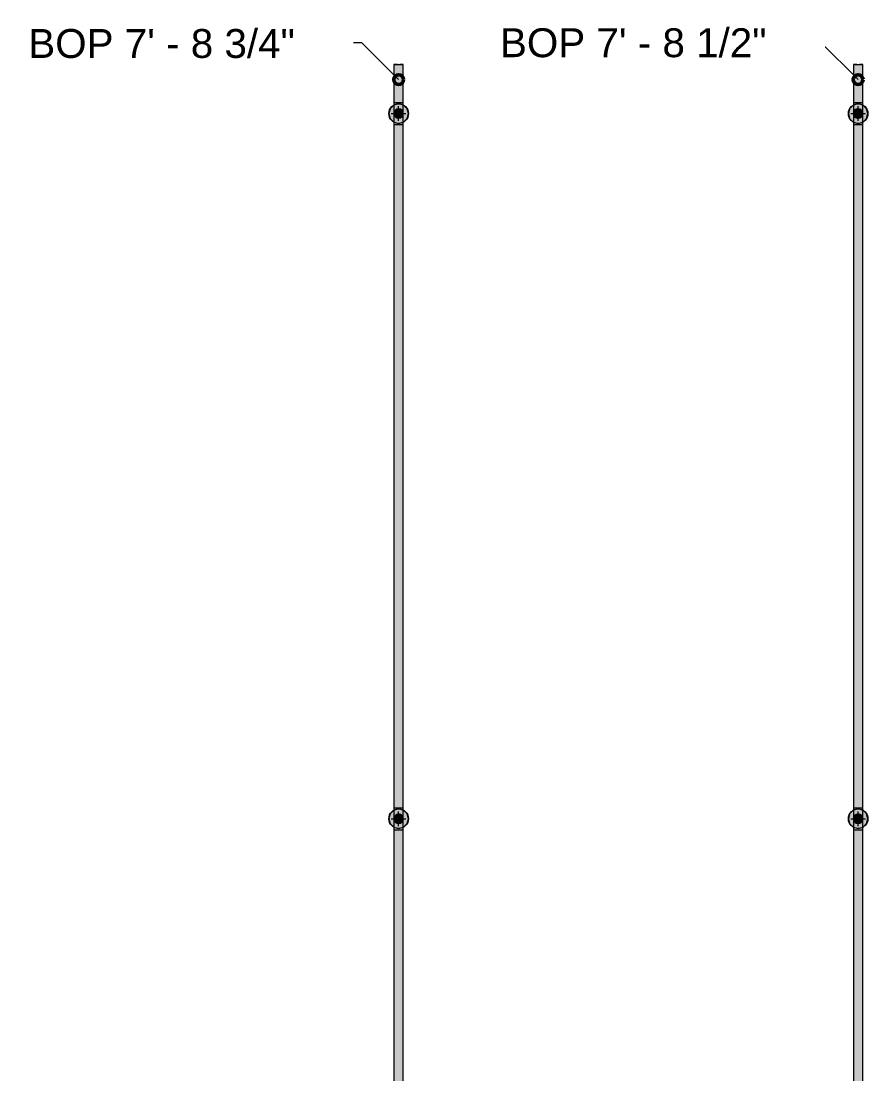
# Model space of a CAD drawing. Header units: inches. Extents: x -3385 to 41, y 7 to 1342.
# Drawn here: x -1914.9 to -1742, y 871.6 to 1086.6 of the extents above; entities that cross this region are included whole.
import ezdxf

# ---------------------------------------------------------------- set-up
doc = ezdxf.new("R2010")
doc.units = ezdxf.units.IN
doc.header["$MEASUREMENT"] = 0
for name, color, linetype, lineweight in [('A-ANNO-NOTE', 131, 'Continuous', 9), ('G-ANNO-DIMS', 111, 'Continuous', 9), ('P-PIPE', 3, 'Continuous', 9), ('P-PIPE-CNTR', 3, 'Continuous', 9)]:
    doc.layers.add(name, color=color, linetype=linetype, lineweight=lineweight)
doc.styles.add('Arial', font='arial.ttf', dxfattribs={"height": 5.901198})

msp = doc.modelspace()

# ---------------------------------------------------------------- hatches: boundary and pattern name
at = {"layer": 'A-ANNO-NOTE'}
h = msp.add_hatch(color=256, dxfattribs=at)
edge = h.paths.add_edge_path(flags=0)
edge.add_arc((-1837.827, 1067.743), 2, 0, 360)
for points in [[(-1837.827, 1065.743), (-1836.827, 1066.011), (-1836.095, 1066.743), (-1835.827, 1067.743), (-1836.095, 1068.743), (-1836.827, 1069.475), (-1837.827, 1069.743), (-1838.827, 1069.475), (-1839.559, 1068.743), (-1839.827, 1067.743), (-1839.559, 1066.743), (-1838.827, 1066.011)], [(-1744, 1065.743), (-1743, 1066.011), (-1742.268, 1066.743), (-1742, 1067.743), (-1742.268, 1068.743), (-1743, 1069.475), (-1744, 1069.743), (-1745, 1069.475), (-1745.732, 1068.743), (-1746, 1067.743), (-1745.732, 1066.743), (-1745, 1066.011)], [(-1837.827, 921.743), (-1836.827, 922.011), (-1836.095, 922.743), (-1835.827, 923.743), (-1836.095, 924.743), (-1836.827, 925.475), (-1837.827, 925.743), (-1838.827, 925.475), (-1839.559, 924.743), (-1839.827, 923.743), (-1839.559, 922.743), (-1838.827, 922.011)], [(-1744, 921.743), (-1743, 922.011), (-1742.268, 922.743), (-1742, 923.743), (-1742.268, 924.743), (-1743, 925.475), (-1744, 925.743), (-1745, 925.475), (-1745.732, 924.743), (-1746, 923.743), (-1745.732, 922.743), (-1745, 922.011)]]:
    msp.add_hatch(color=256, dxfattribs=at).paths.add_polyline_path(points, flags=0)
h = msp.add_hatch(color=256, dxfattribs=at)
edge = h.paths.add_edge_path(flags=0)
edge.add_arc((-1744, 1067.743), 2, 0, 360)
h = msp.add_hatch(color=256, dxfattribs=at)
edge = h.paths.add_edge_path(flags=0)
edge.add_arc((-1837.827, 923.743), 2, 0, 360)
h = msp.add_hatch(color=256, dxfattribs=at)
edge = h.paths.add_edge_path(flags=0)
edge.add_arc((-1744, 923.743), 2, 0, 360)
at = {"layer": 'P-PIPE'}
h = msp.add_hatch(color=256, dxfattribs=at)
h.paths.add_polyline_path([(-1838.499, 1069.984), (-1838.499, 1069.985), (-1838.499, 1071.306)], flags=0)
h.paths.add_polyline_path([(-1837.827, 1069.983), (-1837.827, 1077.738), (-1838.777, 1077.742), (-1838.777, 1069.987), (-1838.3, 1069.983), (-1838.072, 1069.983)], flags=0)
for points in [[(-1837.155, 1077.739), (-1838.302, 1077.745), (-1837.352, 1077.739)], [(-1837.827, 1069.983), (-1836.877, 1069.987), (-1836.877, 1077.742), (-1837.352, 1077.739), (-1837.827, 1077.738), (-1837.827, 1071.306)], [(-1744, 1069.982), (-1743.05, 1069.986), (-1743.05, 1077.742), (-1743.525, 1077.739), (-1744, 1077.738), (-1744, 1071.306)], [(-1837.827, 1066.793), (-1837.581, 1066.825), (-1837.352, 1066.92), (-1837.155, 1067.071), (-1837.004, 1067.268), (-1836.909, 1067.497), (-1836.877, 1067.743), (-1836.909, 1067.989), (-1837.004, 1068.218), (-1837.155, 1068.415), (-1837.352, 1068.566), (-1837.581, 1068.66), (-1837.827, 1068.693), (-1838.073, 1068.66), (-1838.302, 1068.566), (-1838.499, 1068.415), (-1838.65, 1068.218), (-1838.745, 1067.989), (-1838.777, 1067.743), (-1838.745, 1067.497), (-1838.65, 1067.268), (-1838.499, 1067.071), (-1838.302, 1066.92), (-1838.073, 1066.825)], [(-1744, 1066.793), (-1743.754, 1066.825), (-1743.525, 1066.92), (-1743.328, 1067.071), (-1743.177, 1067.268), (-1743.082, 1067.497), (-1743.05, 1067.743), (-1743.082, 1067.989), (-1743.177, 1068.218), (-1743.328, 1068.415), (-1743.525, 1068.566), (-1743.754, 1068.66), (-1744, 1068.693), (-1744.246, 1068.66), (-1744.475, 1068.566), (-1744.672, 1068.415), (-1744.823, 1068.218), (-1744.918, 1067.989), (-1744.95, 1067.743), (-1744.918, 1067.497), (-1744.823, 1067.268), (-1744.672, 1067.071), (-1744.475, 1066.92), (-1744.246, 1066.825)], [(-1837.827, 925.983), (-1836.877, 925.987), (-1836.877, 1065.498), (-1837.352, 1065.495), (-1837.827, 1065.494), (-1837.827, 933.851)], [(-1744, 925.982), (-1744, 1065.494), (-1744.95, 1065.497), (-1744.95, 925.986), (-1744.473, 925.983), (-1744.245, 925.982)], [(-1744, 925.982), (-1743.05, 925.986), (-1743.05, 1065.498), (-1743.525, 1065.495), (-1744, 1065.494), (-1744, 933.851)], [(-1837.827, 922.793), (-1837.581, 922.825), (-1837.352, 922.92), (-1837.155, 923.071), (-1837.004, 923.268), (-1836.909, 923.497), (-1836.877, 923.743), (-1836.909, 923.989), (-1837.004, 924.218), (-1837.155, 924.415), (-1837.352, 924.566), (-1837.581, 924.66), (-1837.827, 924.693), (-1838.073, 924.66), (-1838.302, 924.566), (-1838.499, 924.415), (-1838.65, 924.218), (-1838.745, 923.989), (-1838.777, 923.743), (-1838.745, 923.497), (-1838.65, 923.268), (-1838.499, 923.071), (-1838.302, 922.92), (-1838.073, 922.825)], [(-1744, 922.793), (-1743.754, 922.825), (-1743.525, 922.92), (-1743.328, 923.071), (-1743.177, 923.268), (-1743.082, 923.497), (-1743.05, 923.743), (-1743.082, 923.989), (-1743.177, 924.218), (-1743.328, 924.415), (-1743.525, 924.566), (-1743.754, 924.66), (-1744, 924.693), (-1744.246, 924.66), (-1744.475, 924.566), (-1744.672, 924.415), (-1744.823, 924.218), (-1744.918, 923.989), (-1744.95, 923.743), (-1744.918, 923.497), (-1744.823, 923.268), (-1744.672, 923.071), (-1744.475, 922.92), (-1744.246, 922.825)], [(-1837.827, 781.983), (-1837.827, 921.494), (-1838.777, 921.497), (-1838.777, 781.987), (-1838.3, 781.983), (-1838.072, 781.983)], [(-1837.827, 781.983), (-1836.877, 781.987), (-1836.877, 921.498), (-1837.352, 921.495), (-1837.827, 921.494), (-1837.827, 782.651)], [(-1744, 781.982), (-1744, 921.494), (-1744.95, 921.497), (-1744.95, 781.986), (-1744.473, 781.983), (-1744.245, 781.982)], [(-1744, 781.982), (-1743.05, 781.986), (-1743.05, 921.498), (-1743.525, 921.495), (-1744, 921.494), (-1744, 782.651)]]:
    msp.add_hatch(color=256, dxfattribs=at).paths.add_polyline_path(points, flags=0)
h = msp.add_hatch(color=256, dxfattribs=at)
h.paths.add_polyline_path([(-1744.672, 1069.983), (-1744.672, 1069.984), (-1744.672, 1071.306)], flags=0)
h.paths.add_polyline_path([(-1744, 1069.982), (-1744, 1077.738), (-1744.95, 1077.742), (-1744.95, 1069.986), (-1744.473, 1069.983), (-1744.245, 1069.982)], flags=0)
h = msp.add_hatch(color=256, dxfattribs=at)
h.paths.add_polyline_path([(-1838.777, 1067.742), (-1838.745, 1067.989), (-1838.614, 1068.275), (-1838.481, 1068.432), (-1838.269, 1068.58), (-1838.072, 1068.661), (-1837.827, 1068.693), (-1837.827, 1069.983), (-1838.777, 1069.987), (-1838.777, 1067.743)], flags=0)
h.paths.add_polyline_path([(-1837.827, 1065.494), (-1837.835, 1066.793), (-1838.08, 1066.826), (-1838.304, 1066.921), (-1838.501, 1067.073), (-1838.667, 1067.309), (-1838.706, 1067.381), (-1838.76, 1067.56), (-1838.777, 1067.741), (-1838.777, 1065.498), (-1838.302, 1065.495), (-1838.073, 1065.495)], flags=0)
h = msp.add_hatch(color=256, dxfattribs=at)
h.paths.add_polyline_path([(-1837.827, 1066.792), (-1837.576, 1066.826), (-1837.349, 1066.921), (-1837.151, 1067.074), (-1837.001, 1067.272), (-1836.908, 1067.5), (-1836.877, 1067.752), (-1836.909, 1067.991), (-1837.006, 1068.221), (-1837.156, 1068.416), (-1837.354, 1068.567), (-1837.582, 1068.661), (-1837.83, 1068.693), (-1838.074, 1068.66), (-1838.303, 1068.565), (-1838.499, 1068.414), (-1838.65, 1068.217), (-1838.745, 1067.988), (-1838.777, 1067.74), (-1838.744, 1067.495), (-1838.649, 1067.265), (-1838.497, 1067.069), (-1838.299, 1066.918), (-1838.069, 1066.824), (-1837.827, 1066.792)], flags=0)
h.paths.add_polyline_path([(-1837.827, 1066.793), (-1838.079, 1066.828), (-1838.302, 1066.92), (-1838.501, 1067.075), (-1838.65, 1067.268), (-1838.745, 1067.5), (-1838.777, 1067.743), (-1838.744, 1067.99), (-1838.65, 1068.218), (-1838.497, 1068.416), (-1838.302, 1068.566), (-1838.07, 1068.661), (-1837.827, 1068.693), (-1837.576, 1068.658), (-1837.352, 1068.566), (-1837.151, 1068.409), (-1837.004, 1068.218), (-1836.909, 1067.989), (-1836.878, 1067.738), (-1836.913, 1067.488), (-1837.004, 1067.268), (-1837.155, 1067.071), (-1837.354, 1066.919), (-1837.583, 1066.825)], flags=0)
h = msp.add_hatch(color=256, dxfattribs=at)
h.paths.add_polyline_path([(-1836.876, 1067.742), (-1836.876, 1069.987), (-1837.352, 1069.983), (-1837.827, 1069.983), (-1837.823, 1068.693), (-1837.573, 1068.659), (-1837.35, 1068.565), (-1837.153, 1068.413), (-1836.986, 1068.176), (-1836.947, 1068.104), (-1836.893, 1067.925), (-1836.877, 1067.755)], flags=0)
h.paths.add_polyline_path([(-1837.827, 1065.494), (-1836.876, 1065.498), (-1836.877, 1067.73), (-1836.909, 1067.494), (-1837.039, 1067.209), (-1837.173, 1067.052), (-1837.366, 1066.913), (-1837.58, 1066.824), (-1837.827, 1066.792), (-1837.827, 1066.682)], flags=0)
h = msp.add_hatch(color=256, dxfattribs=at)
h.paths.add_polyline_path([(-1744.95, 1067.742), (-1744.918, 1067.989), (-1744.787, 1068.275), (-1744.654, 1068.432), (-1744.442, 1068.579), (-1744.246, 1068.661), (-1744, 1068.693), (-1744, 1069.982), (-1744.95, 1069.986), (-1744.95, 1067.743)], flags=0)
h.paths.add_polyline_path([(-1744, 1065.494), (-1744.01, 1066.793), (-1744.253, 1066.826), (-1744.478, 1066.921), (-1744.674, 1067.073), (-1744.84, 1067.309), (-1744.879, 1067.38), (-1744.933, 1067.559), (-1744.95, 1067.741), (-1744.95, 1065.498), (-1744.475, 1065.495), (-1744.246, 1065.494)], flags=0)
h = msp.add_hatch(color=256, dxfattribs=at)
h.paths.add_polyline_path([(-1744, 1066.791), (-1743.748, 1066.826), (-1743.521, 1066.921), (-1743.324, 1067.075), (-1743.174, 1067.272), (-1743.081, 1067.5), (-1743.05, 1067.751), (-1743.082, 1067.991), (-1743.178, 1068.22), (-1743.329, 1068.416), (-1743.526, 1068.566), (-1743.755, 1068.661), (-1744.001, 1068.693), (-1744.246, 1068.66), (-1744.475, 1068.565), (-1744.672, 1068.414), (-1744.823, 1068.217), (-1744.918, 1067.988), (-1744.95, 1067.739), (-1744.917, 1067.495), (-1744.822, 1067.265), (-1744.669, 1067.068), (-1744.471, 1066.917), (-1744.241, 1066.823), (-1744, 1066.791)], flags=0)
h.paths.add_polyline_path([(-1744, 1066.793), (-1744.253, 1066.828), (-1744.475, 1066.92), (-1744.675, 1067.075), (-1744.823, 1067.268), (-1744.918, 1067.5), (-1744.95, 1067.743), (-1744.917, 1067.989), (-1744.823, 1068.218), (-1744.672, 1068.415), (-1744.475, 1068.566), (-1744.245, 1068.661), (-1744, 1068.693), (-1743.751, 1068.659), (-1743.525, 1068.566), (-1743.324, 1068.41), (-1743.177, 1068.218), (-1743.082, 1067.989), (-1743.051, 1067.738), (-1743.087, 1067.487), (-1743.177, 1067.268), (-1743.328, 1067.071), (-1743.527, 1066.919), (-1743.757, 1066.825)], flags=0)
h = msp.add_hatch(color=256, dxfattribs=at)
h.paths.add_polyline_path([(-1743.049, 1067.742), (-1743.049, 1069.986), (-1743.525, 1069.983), (-1744, 1069.982), (-1743.998, 1068.693), (-1743.746, 1068.658), (-1743.523, 1068.565), (-1743.327, 1068.414), (-1743.159, 1068.176), (-1743.12, 1068.104), (-1743.066, 1067.925), (-1743.05, 1067.755)], flags=0)
h.paths.add_polyline_path([(-1744, 1065.494), (-1743.049, 1065.498), (-1743.05, 1067.73), (-1743.082, 1067.493), (-1743.212, 1067.209), (-1743.346, 1067.052), (-1743.539, 1066.913), (-1743.753, 1066.824), (-1744, 1066.791), (-1744, 1066.682)], flags=0)
h = msp.add_hatch(color=256, dxfattribs=at)
h.paths.add_polyline_path([(-1838.499, 925.984), (-1838.499, 925.985), (-1838.499, 933.851)], flags=0)
h.paths.add_polyline_path([(-1837.827, 925.983), (-1837.827, 1065.494), (-1838.777, 1065.497), (-1838.777, 925.987), (-1838.3, 925.983), (-1838.072, 925.983)], flags=0)
h = msp.add_hatch(color=256, dxfattribs=at)
h.paths.add_polyline_path([(-1838.777, 923.742), (-1838.745, 923.989), (-1838.614, 924.275), (-1838.481, 924.432), (-1838.269, 924.58), (-1838.072, 924.661), (-1837.827, 924.693), (-1837.827, 925.983), (-1838.777, 925.987), (-1838.777, 923.743)], flags=0)
h.paths.add_polyline_path([(-1837.827, 921.494), (-1837.835, 922.793), (-1838.08, 922.826), (-1838.304, 922.921), (-1838.501, 923.073), (-1838.667, 923.309), (-1838.706, 923.381), (-1838.76, 923.56), (-1838.777, 923.741), (-1838.777, 921.498), (-1838.302, 921.495), (-1838.073, 921.495)], flags=0)
h = msp.add_hatch(color=256, dxfattribs=at)
h.paths.add_polyline_path([(-1837.827, 922.792), (-1837.576, 922.826), (-1837.349, 922.921), (-1837.151, 923.074), (-1837.001, 923.272), (-1836.908, 923.5), (-1836.877, 923.752), (-1836.909, 923.991), (-1837.006, 924.221), (-1837.156, 924.416), (-1837.354, 924.567), (-1837.582, 924.661), (-1837.83, 924.693), (-1838.074, 924.66), (-1838.303, 924.565), (-1838.499, 924.414), (-1838.65, 924.217), (-1838.745, 923.988), (-1838.777, 923.74), (-1838.744, 923.495), (-1838.649, 923.265), (-1838.497, 923.069), (-1838.299, 922.918), (-1838.069, 922.824), (-1837.827, 922.792)], flags=0)
h.paths.add_polyline_path([(-1837.827, 922.793), (-1838.079, 922.828), (-1838.302, 922.92), (-1838.501, 923.075), (-1838.65, 923.268), (-1838.745, 923.5), (-1838.777, 923.743), (-1838.744, 923.99), (-1838.65, 924.218), (-1838.497, 924.416), (-1838.302, 924.566), (-1838.07, 924.661), (-1837.827, 924.693), (-1837.576, 924.658), (-1837.352, 924.566), (-1837.151, 924.409), (-1837.004, 924.218), (-1836.909, 923.989), (-1836.878, 923.738), (-1836.913, 923.488), (-1837.004, 923.268), (-1837.155, 923.071), (-1837.354, 922.919), (-1837.583, 922.825)], flags=0)
h = msp.add_hatch(color=256, dxfattribs=at)
h.paths.add_polyline_path([(-1836.876, 923.742), (-1836.876, 925.987), (-1837.352, 925.983), (-1837.827, 925.983), (-1837.823, 924.693), (-1837.573, 924.659), (-1837.35, 924.565), (-1837.153, 924.413), (-1836.986, 924.176), (-1836.947, 924.104), (-1836.893, 923.925), (-1836.877, 923.755)], flags=0)
h.paths.add_polyline_path([(-1837.827, 921.494), (-1836.876, 921.498), (-1836.877, 923.73), (-1836.909, 923.494), (-1837.039, 923.209), (-1837.173, 923.052), (-1837.366, 922.913), (-1837.58, 922.824), (-1837.827, 922.792), (-1837.827, 922.682)], flags=0)
h = msp.add_hatch(color=256, dxfattribs=at)
h.paths.add_polyline_path([(-1744.95, 923.742), (-1744.918, 923.989), (-1744.787, 924.275), (-1744.654, 924.432), (-1744.442, 924.579), (-1744.246, 924.661), (-1744, 924.693), (-1744, 925.982), (-1744.95, 925.986), (-1744.95, 923.743)], flags=0)
h.paths.add_polyline_path([(-1744, 921.494), (-1744.01, 922.793), (-1744.253, 922.826), (-1744.478, 922.921), (-1744.674, 923.073), (-1744.84, 923.309), (-1744.879, 923.38), (-1744.933, 923.559), (-1744.95, 923.741), (-1744.95, 921.498), (-1744.475, 921.495), (-1744, 921.494)], flags=0)
h = msp.add_hatch(color=256, dxfattribs=at)
h.paths.add_polyline_path([(-1744, 922.791), (-1743.748, 922.826), (-1743.521, 922.921), (-1743.324, 923.075), (-1743.174, 923.272), (-1743.081, 923.5), (-1743.05, 923.751), (-1743.082, 923.991), (-1743.178, 924.22), (-1743.329, 924.416), (-1743.526, 924.566), (-1743.755, 924.661), (-1744.001, 924.693), (-1744.246, 924.66), (-1744.475, 924.565), (-1744.672, 924.414), (-1744.823, 924.217), (-1744.918, 923.988), (-1744.95, 923.739), (-1744.917, 923.495), (-1744.822, 923.265), (-1744.669, 923.068), (-1744.471, 922.917), (-1744.241, 922.823), (-1744, 922.791)], flags=0)
h.paths.add_polyline_path([(-1744, 922.793), (-1744.253, 922.828), (-1744.475, 922.92), (-1744.675, 923.075), (-1744.823, 923.268), (-1744.918, 923.497), (-1744.95, 923.744), (-1744.918, 923.989), (-1744.823, 924.218), (-1744.672, 924.415), (-1744.475, 924.566), (-1744.245, 924.661), (-1743.999, 924.693), (-1743.751, 924.659), (-1743.525, 924.566), (-1743.324, 924.41), (-1743.177, 924.218), (-1743.081, 923.98), (-1743.05, 923.743), (-1743.087, 923.487), (-1743.177, 923.268), (-1743.328, 923.071), (-1743.526, 922.92), (-1743.765, 922.824)], flags=0)
h = msp.add_hatch(color=256, dxfattribs=at)
h.paths.add_polyline_path([(-1743.049, 923.742), (-1743.049, 925.986), (-1743.525, 925.983), (-1744, 925.982), (-1743.998, 924.693), (-1743.746, 924.658), (-1743.523, 924.565), (-1743.327, 924.414), (-1743.159, 924.176), (-1743.12, 924.104), (-1743.066, 923.925), (-1743.05, 923.755)], flags=0)
h.paths.add_polyline_path([(-1744, 921.494), (-1743.049, 921.498), (-1743.05, 923.73), (-1743.082, 923.493), (-1743.212, 923.209), (-1743.346, 923.052), (-1743.539, 922.913), (-1743.753, 922.824), (-1744, 922.791), (-1744, 922.723)], flags=0)

# ---------------------------------------------------------------- linework, layer by layer
at = {"layer": 'A-ANNO-NOTE'}
for p, q in [((-1839.559, 1068.743), (-1839.827, 1067.743)), ((-1838.827, 1069.475), (-1839.559, 1068.743)), ((-1837.827, 1069.743), (-1838.827, 1069.475)), ((-1836.827, 1069.475), (-1837.827, 1069.743)), ((-1836.095, 1068.743), (-1836.827, 1069.475)), ((-1835.827, 1067.743), (-1836.095, 1068.743)), ((-1745.732, 1068.743), (-1746, 1067.743)), ((-1745, 1069.475), (-1745.732, 1068.743)), ((-1744, 1069.743), (-1745, 1069.475)), ((-1743, 1069.475), (-1744, 1069.743)), ((-1742.268, 1068.743), (-1743, 1069.475)), ((-1742, 1067.743), (-1742.268, 1068.743)), ((-1839.827, 1067.743), (-1839.559, 1066.743)), ((-1839.559, 1066.743), (-1838.827, 1066.011)), ((-1836.827, 1066.011), (-1836.095, 1066.743)), ((-1836.095, 1066.743), (-1835.827, 1067.743)), ((-1746, 1067.743), (-1745.732, 1066.743)), ((-1745.732, 1066.743), (-1745, 1066.011)), ((-1743, 1066.011), (-1742.268, 1066.743)), ((-1742.268, 1066.743), (-1742, 1067.743)), ((-1838.827, 1066.011), (-1837.827, 1065.743)), ((-1837.827, 1065.743), (-1836.827, 1066.011)), ((-1745, 1066.011), (-1744, 1065.743)), ((-1744, 1065.743), (-1743, 1066.011)), ((-1839.559, 924.743), (-1839.827, 923.743)), ((-1838.827, 925.475), (-1839.559, 924.743)), ((-1837.827, 925.743), (-1838.827, 925.475)), ((-1836.827, 925.475), (-1837.827, 925.743)), ((-1836.095, 924.743), (-1836.827, 925.475)), ((-1835.827, 923.743), (-1836.095, 924.743)), ((-1745.732, 924.743), (-1746, 923.743)), ((-1745, 925.475), (-1745.732, 924.743)), ((-1744, 925.743), (-1745, 925.475)), ((-1743, 925.475), (-1744, 925.743)), ((-1742.268, 924.743), (-1743, 925.475)), ((-1742, 923.743), (-1742.268, 924.743)), ((-1839.827, 923.743), (-1839.559, 922.743)), ((-1839.559, 922.743), (-1838.827, 922.011)), ((-1836.827, 922.011), (-1836.095, 922.743)), ((-1836.095, 922.743), (-1835.827, 923.743)), ((-1746, 923.743), (-1745.732, 922.743)), ((-1745.732, 922.743), (-1745, 922.011)), ((-1743, 922.011), (-1742.268, 922.743)), ((-1742.268, 922.743), (-1742, 923.743)), ((-1838.827, 922.011), (-1837.827, 921.743)), ((-1837.827, 921.743), (-1836.827, 922.011)), ((-1745, 922.011), (-1744, 921.743)), ((-1744, 921.743), (-1743, 922.011))]:
    msp.add_line(p, q, dxfattribs=at)
for centre in [(-1837.827, 1067.743), (-1744, 1067.743), (-1837.827, 923.743), (-1744, 923.743)]:
    msp.add_circle(centre, 2, dxfattribs=at)
at = {"layer": 'G-ANNO-DIMS'}
for p, q in [((-1845.341, 1082.202), (-1857.894, 1082.202)), ((-1837.827, 1074.688), (-1845.341, 1082.202)), ((-1751.671, 1082.359), (-1761.581, 1082.359)), ((-1744, 1074.688), (-1751.671, 1082.359))]:
    msp.add_line(p, q, dxfattribs=at)
at = {"layer": 'G-ANNO-DIMS', "lineweight": 50}
for centre in [(-1837.827, 1074.688), (-1744, 1074.688)]:
    msp.add_circle(centre, 1, dxfattribs=at)
at = {"layer": 'P-PIPE'}
for p, q in [((-1838.777, 1077.742), (-1838.777, 1069.987)), ((-1836.877, 1069.987), (-1836.877, 1077.742)), ((-1744.95, 1077.742), (-1744.95, 1069.986)), ((-1743.05, 1069.986), (-1743.05, 1077.742)), ((-1838.777, 1069.987), (-1838.777, 1065.498)), ((-1836.876, 1065.498), (-1836.876, 1069.987)), ((-1744.95, 1069.986), (-1744.95, 1065.498)), ((-1743.049, 1065.498), (-1743.049, 1069.986)), ((-1838.777, 1065.498), (-1838.777, 925.987)), ((-1836.877, 925.987), (-1836.877, 1065.498)), ((-1744.95, 1065.498), (-1744.95, 925.986)), ((-1743.05, 925.986), (-1743.05, 1065.498)), ((-1838.777, 925.987), (-1838.777, 921.498)), ((-1836.876, 921.498), (-1836.876, 925.987)), ((-1744.95, 925.986), (-1744.95, 921.498)), ((-1743.049, 921.498), (-1743.049, 925.986)), ((-1838.777, 921.498), (-1838.777, 781.987)), ((-1836.877, 781.987), (-1836.877, 921.498)), ((-1744.95, 921.498), (-1744.95, 781.986)), ((-1743.05, 781.986), (-1743.05, 921.498))]:
    msp.add_line(p, q, dxfattribs=at)
for centre, radius, start, end in [((-1837.827, 1067.743), 0.95, 0, 180), ((-1837.827, 1068.218), 0.475, 270, 90), ((-1744, 1067.743), 0.95, 0, 180), ((-1744, 1068.218), 0.475, 270, 90), ((-1837.827, 1067.743), 0.95, 180, 0), ((-1837.827, 1067.268), 0.475, 90, 270), ((-1744, 1067.743), 0.95, 180, 0), ((-1744, 1067.268), 0.475, 90, 270), ((-1837.827, 923.743), 0.95, 0, 180), ((-1837.827, 924.218), 0.475, 270, 90), ((-1744, 923.743), 0.95, 0, 180), ((-1744, 924.218), 0.475, 270, 90), ((-1837.827, 923.743), 0.95, 180, 0), ((-1837.827, 923.268), 0.475, 90, 270), ((-1744, 923.743), 0.95, 180, 0), ((-1744, 923.268), 0.475, 90, 270)]:
    msp.add_arc(centre, radius, start, end, dxfattribs=at)
for centre, major_axis, start_param, end_param in [((-1837.827, 1077.742), (-0.95, 0), 4.9741884, 6.2831853), ((-1837.827, 1077.742), (-0.95, 0), 0, 1.5707963), ((-1837.827, 1077.742), (-0.95, 0), 1.5707963, 3.1415927), ((-1837.827, 1077.742), (-0.95, 0), 3.1415927, 4.4505896), ((-1744, 1077.742), (0.95, 0), 1.8325957, 3.1415927), ((-1744, 1077.742), (0.95, 0), 3.1415927, 4.712389), ((-1744, 1077.742), (0.95, 0), 4.712389, 6.2831853), ((-1744, 1077.742), (0.95, 0), 0, 1.3089969), ((-1837.827, 1069.987), (0.951, 0), 3.1415927, 3.403392), ((-1837.827, 1069.987), (0.951, 0), 3.4054884, 3.6651914), ((-1837.827, 1069.987), (-0.95, 0), 0.5235988, 0.7844327), ((-1837.827, 1069.987), (0.951, 0), 3.6663729, 3.9269908), ((-1837.827, 1069.987), (-0.95, 0), 0.7853982, 1.0466737), ((-1837.827, 1069.987), (0.951, 0), 3.9277311, 4.1887902), ((-1837.827, 1069.987), (-0.95, 0), 1.0471976, 1.3087641), ((-1837.827, 1069.987), (0.951, 0), 4.1892397, 4.4505896), ((-1837.827, 1069.987), (-0.95, 0), 1.3089969, 1.5707963), ((-1837.827, 1069.987), (0.951, 0), 4.4508064, 4.712389), ((-1837.827, 1069.987), (0.951, 0), 4.712389, 6.0192896), ((-1837.827, 1069.987), (-0.95, 0), 1.5707963, 1.8325957), ((-1837.827, 1069.987), (-0.95, 0), 1.8328286, 2.0943951), ((-1837.827, 1069.987), (-0.95, 0), 2.094919, 2.3561945), ((-1837.827, 1069.987), (-0.95, 0), 2.35716, 2.6179939), ((-1837.827, 1069.987), (0.951, 0), 6.0213859, 6.2831853), ((-1744, 1069.986), (0.951, 0), 3.1415927, 3.403392), ((-1744, 1069.986), (0.951, 0), 3.4054884, 3.6651914), ((-1744, 1069.986), (0.95, 0), 3.6651914, 3.9260253), ((-1744, 1069.986), (0.951, 0), 3.6663729, 3.9269908), ((-1744, 1069.986), (0.95, 0), 3.9269908, 4.1882663), ((-1744, 1069.986), (0.951, 0), 3.9277311, 4.1887902), ((-1744, 1069.986), (0.95, 0), 4.1887902, 4.4503567), ((-1744, 1069.986), (0.951, 0), 4.1892397, 4.4505896), ((-1744, 1069.986), (0.95, 0), 4.4505896, 4.712389), ((-1744, 1069.986), (0.951, 0), 4.4508064, 4.712389), ((-1744, 1069.986), (0.951, 0), 4.712389, 6.0192896), ((-1744, 1069.986), (0.95, 0), 4.712389, 4.9741884), ((-1744, 1069.986), (0.95, 0), 4.9744212, 5.2359878), ((-1744, 1069.986), (0.95, 0), 5.2365116, 5.4977871), ((-1744, 1069.986), (0.95, 0), 5.4987526, 5.7595865), ((-1744, 1069.986), (0.951, 0), 6.0213859, 6.2831853), ((-1837.827, 1065.498), (0.951, 0), 3.1415927, 4.712389), ((-1837.827, 1065.498), (0.95, 0), 3.6651914, 3.9260253), ((-1837.827, 1065.498), (0.95, 0), 3.9269908, 4.1882663), ((-1837.827, 1065.498), (0.95, 0), 4.1887902, 4.4503567), ((-1837.827, 1065.498), (0.95, 0), 4.4505896, 4.712389), ((-1837.827, 1065.498), (0.951, 0), 4.712389, 6.2831853), ((-1837.827, 1065.498), (0.95, 0), 4.712389, 4.9741884), ((-1837.827, 1065.498), (0.95, 0), 4.9744212, 5.2359878), ((-1837.827, 1065.498), (0.95, 0), 5.2365116, 5.4977871), ((-1837.827, 1065.498), (0.95, 0), 5.4987526, 5.7595865), ((-1744, 1065.498), (0.951, 0), 3.1415927, 4.712389), ((-1744, 1065.498), (0.95, 0), 3.6651914, 3.9260253), ((-1744, 1065.498), (0.95, 0), 3.9269908, 4.1882663), ((-1744, 1065.498), (0.95, 0), 4.1887902, 4.4503567), ((-1744, 1065.498), (0.95, 0), 4.4505896, 4.712389), ((-1744, 1065.498), (0.951, 0), 4.712389, 6.2831853), ((-1744, 1065.498), (0.95, 0), 4.712389, 4.9741884), ((-1744, 1065.498), (0.95, 0), 4.9744212, 5.2359878), ((-1744, 1065.498), (0.95, 0), 5.2365116, 5.4977871), ((-1744, 1065.498), (0.95, 0), 5.4987526, 5.7595865), ((-1837.827, 925.987), (0.951, 0), 3.1415927, 3.403392), ((-1837.827, 925.987), (0.951, 0), 3.4054884, 3.6651914), ((-1837.827, 925.987), (0.951, 0), 3.6663729, 3.9269908), ((-1837.827, 925.987), (0.95, 0), 3.6651914, 3.9260253), ((-1837.827, 925.987), (0.951, 0), 3.9277311, 4.1887902), ((-1837.827, 925.987), (0.95, 0), 3.9269908, 4.1882663), ((-1837.827, 925.987), (0.951, 0), 4.1892397, 4.4505896), ((-1837.827, 925.987), (0.95, 0), 4.1887902, 4.4503567), ((-1837.827, 925.987), (0.951, 0), 4.4508064, 4.712389), ((-1837.827, 925.987), (0.95, 0), 4.4505896, 4.712389), ((-1837.827, 925.987), (0.951, 0), 4.712389, 4.9739716), ((-1837.827, 925.987), (0.95, 0), 4.712389, 4.9741884), ((-1837.827, 925.987), (0.951, 0), 4.9741884, 5.2355383), ((-1837.827, 925.987), (0.95, 0), 4.9744212, 5.2359878), ((-1837.827, 925.987), (0.951, 0), 5.2359878, 5.4970469), ((-1837.827, 925.987), (0.95, 0), 5.2365116, 5.4977871), ((-1837.827, 925.987), (0.951, 0), 5.4977871, 5.758405), ((-1837.827, 925.987), (0.95, 0), 5.4987526, 5.7595865), ((-1837.827, 925.987), (0.951, 0), 5.7595865, 6.0192896), ((-1837.827, 925.987), (0.951, 0), 6.0213859, 6.2831853), ((-1744, 925.986), (0.951, 0), 3.1415927, 3.403392), ((-1744, 925.986), (0.951, 0), 3.4054884, 3.6651914), ((-1744, 925.986), (0.95, 0), 3.6651914, 3.9260253), ((-1744, 925.986), (0.951, 0), 3.6663729, 3.9269908), ((-1744, 925.986), (0.95, 0), 3.9269908, 4.1882663), ((-1744, 925.986), (0.951, 0), 3.9277311, 4.1887902), ((-1744, 925.986), (0.95, 0), 4.1887902, 4.4503567), ((-1744, 925.986), (0.951, 0), 4.1892397, 4.4505896), ((-1744, 925.986), (0.95, 0), 4.4505896, 4.712389), ((-1744, 925.986), (0.951, 0), 4.4508064, 4.712389), ((-1744, 925.986), (0.95, 0), 4.712389, 4.9741884), ((-1744, 925.986), (0.951, 0), 4.712389, 4.9739716), ((-1744, 925.986), (0.95, 0), 4.9744212, 5.2359878), ((-1744, 925.986), (0.951, 0), 4.9741884, 5.2355383), ((-1744, 925.986), (0.95, 0), 5.2365116, 5.4977871), ((-1744, 925.986), (0.951, 0), 5.2359878, 5.4970469), ((-1744, 925.986), (0.95, 0), 5.4987526, 5.7595865), ((-1744, 925.986), (0.951, 0), 5.4977871, 5.758405), ((-1744, 925.986), (0.951, 0), 5.7595865, 6.0192896), ((-1744, 925.986), (0.951, 0), 6.0213859, 6.2831853), ((-1837.827, 921.498), (0.951, 0), 3.1415927, 4.712389), ((-1837.827, 921.498), (0.95, 0), 3.6651914, 3.9260253), ((-1837.827, 921.498), (0.95, 0), 3.9269908, 4.1882663), ((-1837.827, 921.498), (0.95, 0), 4.1887902, 4.4503567), ((-1837.827, 921.498), (0.95, 0), 4.4505896, 4.712389), ((-1837.827, 921.498), (0.951, 0), 4.712389, 6.2831853), ((-1837.827, 921.498), (0.95, 0), 4.712389, 4.9741884), ((-1837.827, 921.498), (0.95, 0), 4.9744212, 5.2359878), ((-1837.827, 921.498), (0.95, 0), 5.2365116, 5.4977871), ((-1837.827, 921.498), (0.95, 0), 5.4987526, 5.7595865), ((-1744, 921.498), (0.951, 0), 3.1415927, 4.712389), ((-1744, 921.498), (0.95, 0), 3.6651914, 3.9260253), ((-1744, 921.498), (0.95, 0), 3.9269908, 4.1882663), ((-1744, 921.498), (0.95, 0), 4.1887902, 4.4503567), ((-1744, 921.498), (0.95, 0), 4.4505896, 4.712389), ((-1744, 921.498), (0.951, 0), 4.712389, 6.2831853), ((-1744, 921.498), (0.95, 0), 4.712389, 4.9741884), ((-1744, 921.498), (0.95, 0), 4.9744212, 5.2359878), ((-1744, 921.498), (0.95, 0), 5.2365116, 5.4977871), ((-1744, 921.498), (0.95, 0), 5.4987526, 5.7595865)]:
    msp.add_ellipse(centre, major_axis=major_axis, ratio=0.0041666, start_param=start_param, end_param=end_param, dxfattribs=at)
at = {"layer": 'P-PIPE-CNTR'}
for p, q in [((-1837.827, 1066.243), (-1837.827, 1069.243)), ((-1744, 1066.243), (-1744, 1069.243)), ((-1839.327, 1067.743), (-1836.327, 1067.743)), ((-1745.5, 1067.743), (-1742.5, 1067.743)), ((-1837.827, 922.243), (-1837.827, 925.243)), ((-1744, 922.243), (-1744, 925.243)), ((-1839.327, 923.743), (-1836.327, 923.743)), ((-1745.5, 923.743), (-1742.5, 923.743))]:
    msp.add_line(p, q, dxfattribs=at)

# ---------------------------------------------------------------- next in the draw order: texts
at = {"layer": 'G-ANNO-DIMS', "char_height": 5.9012, "width": 64.872, "attachment_point": 1, "line_spacing_factor": 0.938532, "style": 'Arial', "bg_fill": 3, "box_fill_scale": 1.25, "bg_fill_color": 0, "bg_fill_transparency": 0}
for s, insert in [('BOP 7\' - 8 3/4"', (-1913.454, 1085.007)), ('BOP 7\' - 8 1/2"', (-1817.141, 1085.163))]:
    msp.add_mtext(s, dxfattribs=dict(at, insert=insert))

doc.saveas('drawing.dxf')
